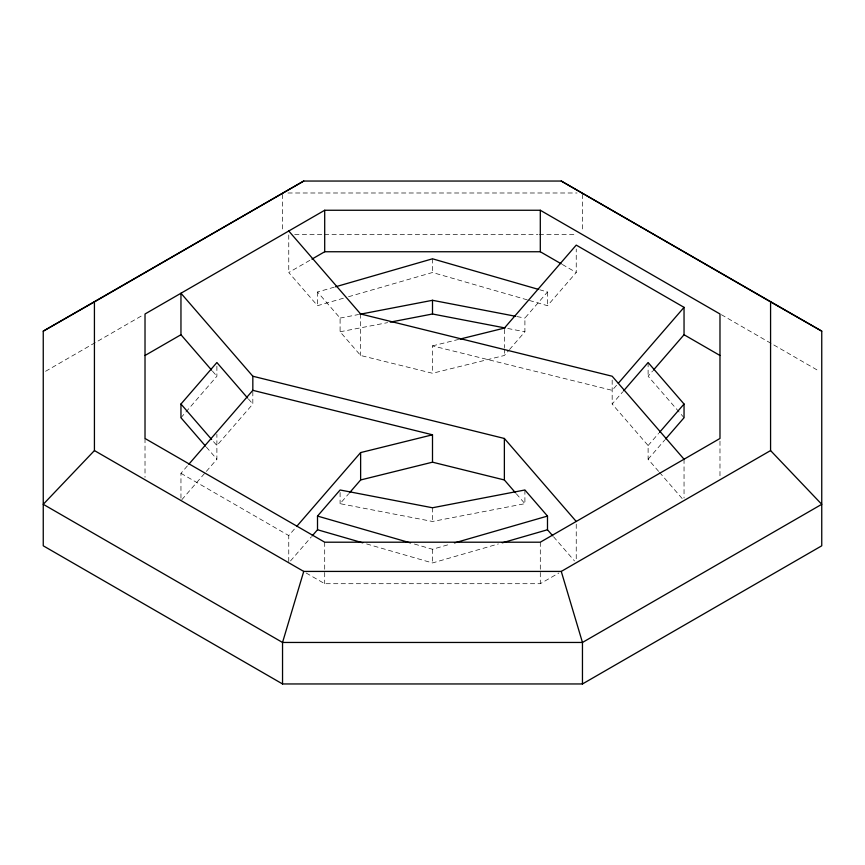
<?xml version="1.0" encoding="UTF-8"?>
<svg xmlns="http://www.w3.org/2000/svg" width="865" height="865" viewBox="0 0 865 865"><rect width="100%" height="100%" fill="white"/><g stroke="black" fill="none" stroke-linecap="round" stroke-linejoin="round"><path stroke-width="0.65" stroke-dasharray="4.33 3.24" d="M180.958 417.73L216.888 376.232L216.888 362.543M180.958 498.11L180.958 473.328L187.965 465.229M252.829 391.586L252.829 404.031L216.888 445.529L212.509 440.469M181.834 499.7L205.492 472.377M206.367 471.371L216.888 459.218L216.888 434.327M288.759 561.655L288.759 535.565L295.765 527.477M290.499 560.942L311.411 536.797M524.904 489.99L524.904 503.679L432.5 521.465L340.096 503.679L348.649 493.796M509.507 349.557L524.904 331.771L524.904 318.082L547.491 292.002L539.738 289.764M334.301 287.148L317.509 292.002L340.096 318.082L340.096 331.771L360.629 355.483L432.5 373.269L504.371 355.483L508.652 350.541M529.402 300.469L547.491 305.691L576.241 272.497L576.241 249.023M616.561 385.282L612.171 390.342L432.5 345.881L432.5 373.269M658.633 471.371L648.112 459.218L648.112 445.529L612.171 404.031L622.692 391.888M684.042 417.73L648.112 376.232L652.491 371.171M648.112 445.529L658.633 433.387M648.112 459.218L664.763 439.993M45.585 371.29L143.633 314.687M343.351 298.23L317.509 305.691L288.759 272.497L310.784 259.781M306.145 572.998L324.699 583.702L540.301 583.702L558.855 572.998M348.519 296.738L432.5 272.497L528.115 300.101M414.411 544.042L432.5 549.264L450.589 544.042M366.609 543.934L432.5 562.953L498.391 543.934M432.5 345.881L458.634 339.415M340.096 318.082L358.575 314.525M340.096 331.771L387.617 322.634M287.948 192.992L577.052 192.992M294.695 234.491L323.067 234.491M324.418 234.491L537.879 234.491M539.23 234.491L577.052 234.491M516.989 316.558L524.904 318.082M507.744 328.473L524.904 331.771M721.367 314.687L819.415 371.29M562.326 264.463L576.241 272.497M180.958 473.328L288.759 535.565M659.508 472.377L683.166 499.7M516.351 493.796L524.904 503.679M553.589 536.797L574.501 560.942M248.439 398.97L252.829 404.031M212.509 371.171L216.888 376.232M206.367 447.075L216.888 459.218M719.983 441.15L719.983 477.296M684.042 459.218L684.042 498.035M648.112 362.543L648.112 376.232M612.171 380.081L612.171 404.031M582.459 194.333L582.459 231.809M576.241 524.136L576.241 561.623M547.491 292.002L547.491 305.691M540.301 542.204L540.301 583.702M504.371 329.403L504.371 347.665M504.371 348.963L504.371 355.483M432.5 258.808L432.5 272.497M432.5 507.766L432.5 521.465M432.5 549.264L432.5 562.953M360.629 313.995L360.629 355.483M340.096 492.477L340.096 503.679M324.699 542.204L324.699 583.702M317.509 292.002L317.509 305.691M288.759 235.021L288.759 272.497M282.541 194.333L282.541 231.809M145.017 438.469L145.017 477.296"/><path stroke-width="1.3" d="M561.266 181.044L770.574 301.896L770.574 450.568L561.266 571.419L303.734 571.419L282.541 642.457L282.541 683.955L582.459 683.955L821.75 545.804L821.75 331.144L561.266 181.044L303.734 181.044L43.25 331.144L43.25 545.804L282.541 683.955M205.492 446.07L180.958 417.73L180.958 404.031L216.888 362.543L247.563 397.965M188.84 464.224L252.829 390.342L252.829 376.232L180.958 293.246L180.958 334.733L211.633 370.155M296.652 526.461L360.629 452.579L432.5 434.803L432.5 462.18L360.629 479.967L349.503 492.812M312.276 535.792L317.509 529.758L317.509 516.07L340.096 489.99L432.5 507.766L524.904 489.99L547.491 516.07L547.491 529.758L552.724 535.792M618.313 383.26L684.042 307.356L576.241 245.109L504.371 328.095L459.942 339.091M623.568 390.872L648.112 362.543L684.042 404.031L684.042 417.73L665.639 438.977M653.367 370.155L684.042 334.733L684.042 307.356M659.508 432.37L684.042 404.031M303.734 181.044L94.426 301.896L94.426 450.568L43.25 504.306L282.541 642.457L582.459 642.457L821.75 504.306L770.574 450.568M324.699 210.26L145.017 313.995L145.017 438.479L324.699 542.204L540.301 542.204L719.983 438.469L719.983 313.995L540.301 210.26L324.699 210.26L324.699 251.747L311.941 259.111M145.017 355.483L180.958 334.733M43.25 331.144L94.426 301.896M335.598 286.78L432.5 258.808L538.452 289.386M454.46 542.917L547.491 516.07M502.273 542.82L547.491 529.758M359.894 314.276L432.5 300.296L515.67 316.298M390.256 322.126L432.5 313.995L505.106 327.965M324.699 251.747L540.301 251.747L561.169 263.793M252.829 376.232L504.371 438.469L576.241 521.465M252.829 390.342L432.5 434.803M432.5 462.18L504.371 479.967L515.497 492.812M317.509 516.07L410.54 542.917M317.509 529.758L362.727 542.82M770.574 301.896L821.75 331.144M684.042 334.733L719.983 355.483M94.426 450.568L303.734 571.419M684.042 459.218L612.171 376.232L360.629 313.995L288.759 230.998M180.958 404.031L211.633 439.452M561.266 571.419L582.459 642.457L582.459 683.955M540.301 210.26L540.301 251.747M504.371 438.469L504.371 479.967M432.5 300.296L432.5 313.995M360.629 452.579L360.629 479.967"/></g></svg>
